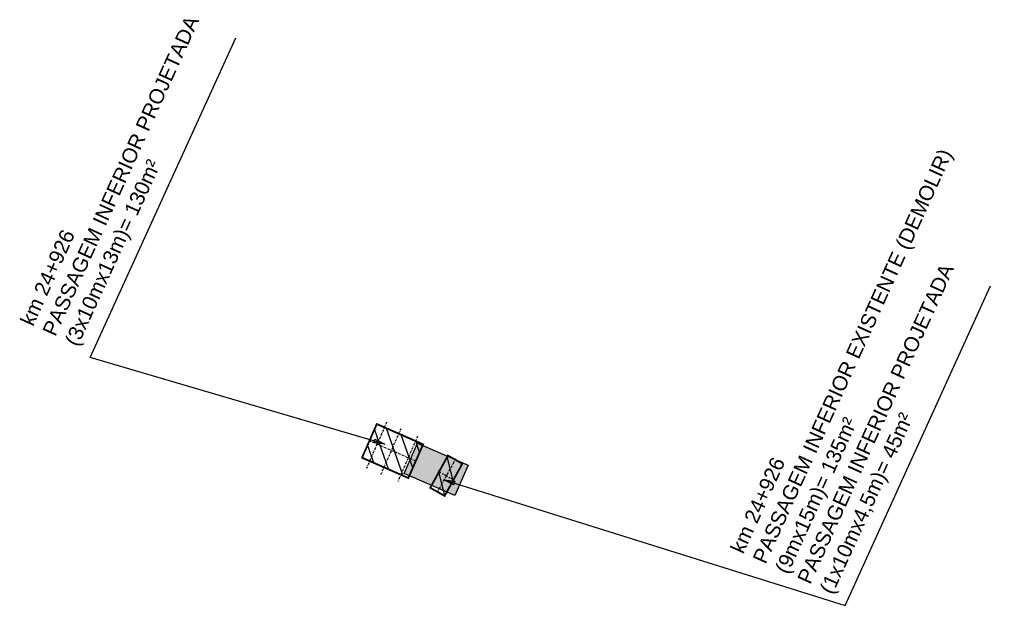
# Model space of a CAD drawing. Header units: metres. Extents: x 288915 to 323983, y 7382661 to 7464883.
# Drawn here: x 320116.7 to 320380.7, y 7412168 to 7412327.3 of the extents above; entities that cross this region are included whole.
import ezdxf

# ---------------------------------------------------------------- set-up
doc = ezdxf.new("R2010")
doc.units = ezdxf.units.M
doc.linetypes.add('DASHDOTX2', pattern=[2, 1, -0.5, 0, -0.5])
doc.layers.get('0').update_dxf_attribs({"color": 255})
for name, color, linetype in [('_PASS. INFERIOR A CONSTRUIR', 10, 'Continuous'), ('A-IMAGENS', 255, 'Continuous'), ('EIXO', 1, 'DASHDOTX2'), ('U-HZ-TEXTO-OAE', 2, 'Continuous')]:
    doc.layers.add(name, color=color, linetype=linetype)
doc.layers.add('_PASS. INFERIOR A DEMOLIR', color=10, linetype='Continuous', transparency=0.5)
doc.styles.add('ARIAL', font='arial.ttf')
doc.styles.add('DIM', font='arial.ttf', dxfattribs={"width": 0.8})
doc.dimstyles.new('U-1_2000', dxfattribs={"dimscale": 2, "dimtxt": 1.5, "dimasz": 0.75, "dimexe": 0.75, "dimexo": 0.75, "dimgap": 0.25, "dimtad": 1, "dimzin": 4, "dimtxsty": 'DIM', "dimblk": 'ARCHTICK', "dimcen": 0.7, "dimdle": 0.75, "dimclrd": 256, "dimclre": 256, "dimclrt": 256, "dimaunit": 1, "dimadec": 3, "dimazin": 2, "dimtfac": 1, "dimtofl": 0, "dimtmove": 0, "dimatfit": 3, "dimldrblk": 'CLOSEDBLANK', "dimfxl": 0, "dimtolj": 1, "dimtzin": 0, "dimlwd": -1, "dimlwe": -1, "dimarcsym": 0})

# ---------------------------------------------------------------- blocks, each defined once
blk = doc.blocks.new('_ArchTick')
at = {"color": 0, "linetype": 'ByBlock', "const_width": 0.15}
blk.add_lwpolyline([(-0.5, -0.5), (0.5, 0.5)], dxfattribs=at)
blk = doc.blocks.new('PI SIMPLES 10 - MRS')
at = {"layer": '_PASS. INFERIOR A CONSTRUIR', "lineweight": -3}
h = blk.add_hatch(dxfattribs=at)
h.set_pattern_fill('ANSI31', color=160, angle=-91.3101)
h.set_pattern_definition([(313.68989726, (-6427578.618, 3651798.3033), (2.295807433, 2.1931468785), [])])
h.paths.add_polyline_path([(-62.6, 15.98), (-58.1, 16.01), (-57.95, 6.31), (-62.45, 6.28)])
at = {"layer": '_PASS. INFERIOR A CONSTRUIR', "color": 160, "lineweight": 30, "const_width": 0.5, "flags": 128}
blk.add_lwpolyline([(-62.6, 16.28), (-62.45, 6.28), (-57.95, 6.31), (-58.1, 16.31)], close=True, dxfattribs=at)
at = {"layer": 'EIXO', "color": 160, "ltscale": 0.5}
blk.add_line((-60.36, 16.58), (-60.2, 6.3), dxfattribs=at)
at = {"layer": 'EIXO', "color": 160}
blk.add_line((-57.74, 11.34), (-62.81, 11.25), dxfattribs=at)
blk = doc.blocks.new('PI MODULO TRIPLO')
at = {"layer": '_PASS. INFERIOR A CONSTRUIR', "lineweight": -3}
h = blk.add_hatch(dxfattribs=at)
h.set_pattern_fill('ANSI31', color=256, angle=25.81050444)
h.paths.add_polyline_path([(320155.41, 7385579.16), (320148.96, 7385591.3), (320157.79, 7385595.99), (320164.24, 7385583.85)])
at = {"layer": '_PASS. INFERIOR A CONSTRUIR', "lineweight": 30, "const_width": 0.5, "flags": 128}
blk.add_lwpolyline([(320155.41, 7385579.16), (320148.96, 7385591.3), (320157.79, 7385595.99), (320164.24, 7385583.85)], close=True, dxfattribs=at)
at = {"layer": 'EIXO', "ltscale": 0.5}
for p, q in [((320148.85, 7385588.69), (320160.65, 7385594.97)), ((320153.37, 7385593.64), (320159.83, 7385581.5)), ((320151.1, 7385584.22), (320163.05, 7385590.58)), ((320153.02, 7385580.43), (320165.1, 7385586.86))]:
    blk.add_line(p, q, dxfattribs=at)

msp = doc.modelspace()

# ---------------------------------------------------------------- hatches: boundary and pattern name
at = {"layer": '_PASS. INFERIOR A DEMOLIR'}
h = msp.add_hatch(color=256, dxfattribs=at)
h.dxf.hatch_style = 1
h.paths.add_polyline_path([(320224.91, 7412212.08), (320238.67, 7412206.1), (320235.08, 7412197.85), (320221.32, 7412203.83)])

# ---------------------------------------------------------------- linework, layer by layer
at = {"layer": '_PASS. INFERIOR A DEMOLIR', "elevation": 730}
msp.add_lwpolyline([(320224.91, 7412212.08), (320238.67, 7412206.1), (320235.08, 7412197.85), (320221.32, 7412203.83), (320224.91, 7412212.08)], close=True, dxfattribs=at)

# ---------------------------------------------------------------- block references
at = {"layer": 'A-IMAGENS'}
for name, p, rotation in [('PI MODULO TRIPLO', (-4010747.67, 13403214.84), 218.3457471284204), ('PI SIMPLES 10 - MRS', (320279.55, 7412163.64), 330.3659274105452)]:
    msp.add_blockref(name, p, dxfattribs=dict(at, rotation=rotation))

# ---------------------------------------------------------------- texts
at = {"layer": 'U-HZ-TEXTO-OAE', "color": 2, "linetype": 'Continuous', "lineweight": -3, "char_height": 4, "width": 150.2515, "attachment_point": 7, "rotation": 65.548, "style": 'ARIAL'}
for s, insert in [('km {\\C256;24+926\\PPASSAGEM INFERIOR PROJETADA \\P(3x10mx13m)= 130m²}', (320133.6, 7412237.65)), ('km {\\C256;24+926\\PPASSAGEM INFERIOR EXISTENTE (DEMOLIR) \\P(9mx15m)= 135m²\\PPASSAGEM INFERIOR PROJETADA \\P(1x10mx4,5m)= 45m²}', (320338.84, 7412170.23))]:
    msp.add_mtext(s, dxfattribs=dict(at, insert=insert))

# ---------------------------------------------------------------- leaders
at = {"layer": 'U-HZ-TEXTO-OAE', "color": 2, "linetype": 'Continuous', "lineweight": -3}
for points in [[(320216.02, 7412211.89), (320135.94, 7412235.37), (320175.48, 7412322.33)], [(320232.05, 7412202.18), (320341.18, 7412167.95), (320380.73, 7412254.91)]]:
    msp.add_leader(points, dimstyle='U-1_2000', override={"dimscale": 1, "dimasz": 3}, dxfattribs=at)

doc.saveas('drawing.dxf')
